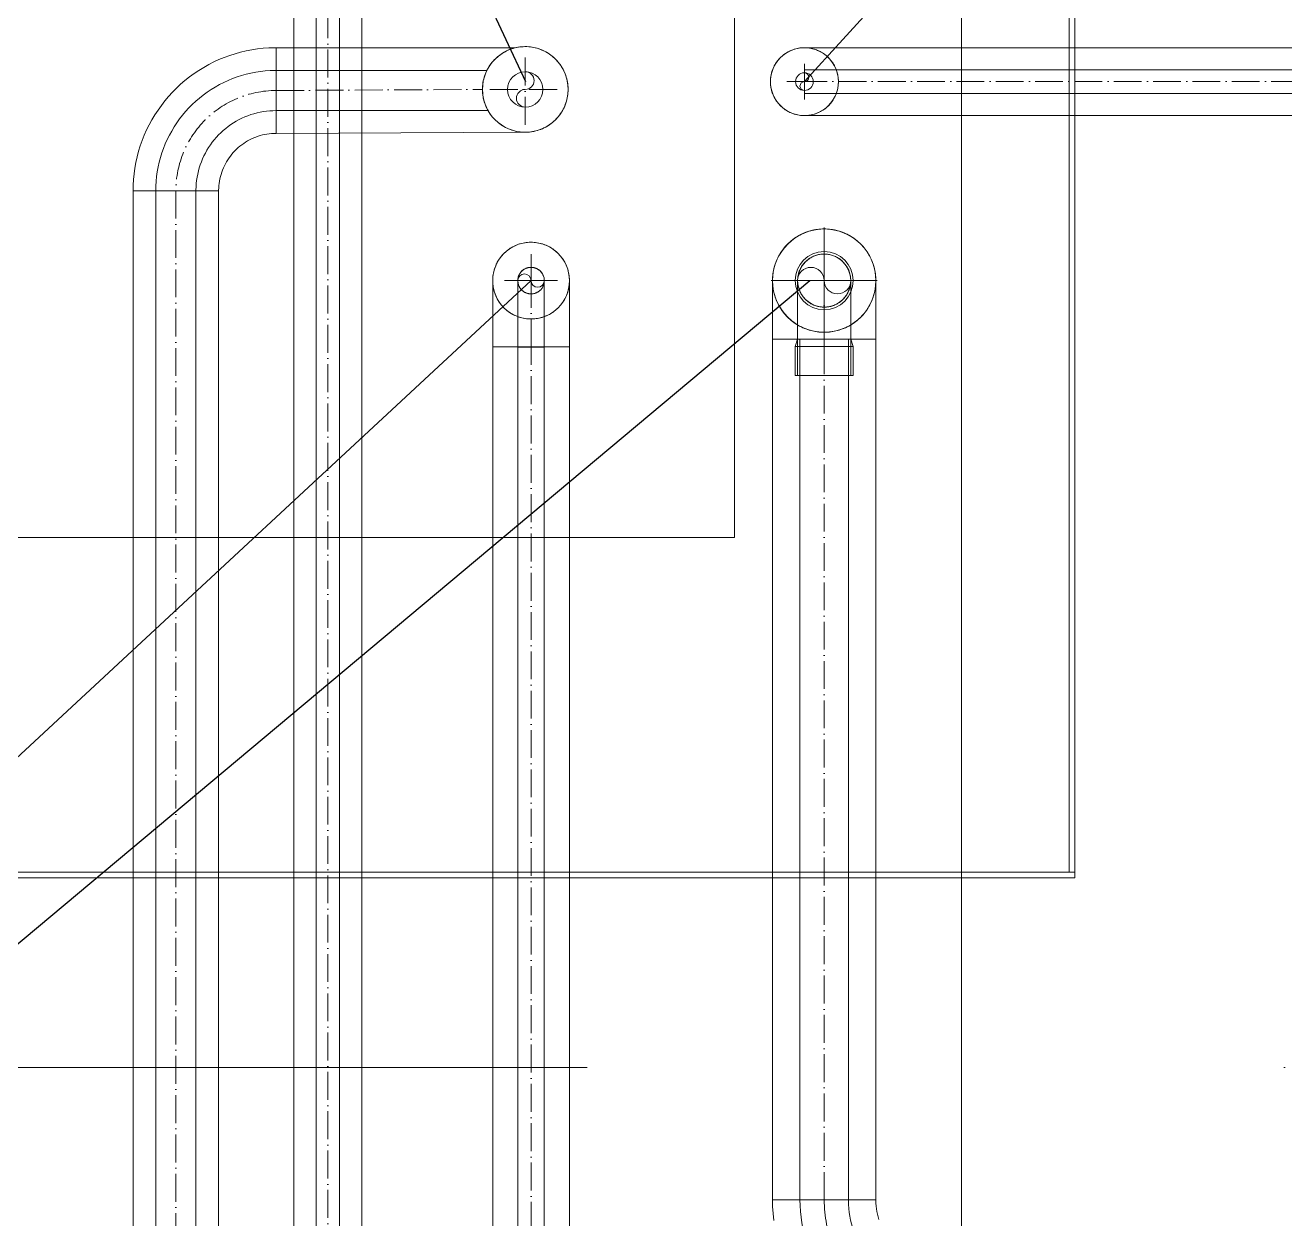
# Model space of a CAD drawing. Header units: millimetres. Extents: x -88595 to 880822, y -1054509 to -148035.
# Drawn here: x 535327.6 to 535779.2, y -274306.2 to -273878.2 of the extents above; entities that cross this region are included whole.
import ezdxf

# ---------------------------------------------------------------- set-up
doc = ezdxf.new("R2010")
doc.units = ezdxf.units.MM
for name, pattern in [('$0$ADSK_Осевая', [14, 10, -2, 0, -2]), ('$0$ADSK_Скрыто', [6, 3, -3]), ('$1$ADSK_Скрыто', [6, 3, -3]), ('$11$ADSK_Осевая', [14, 10, -2, 0, -2]), ('$7$ADSK_Осевая', [14, 10, -2, 0, -2]), ('ADSK_Линия сетки', [25, 20, -2.5, 0, -2.5])]:
    doc.linetypes.add(name, pattern=pattern)
for name, color, linetype, lineweight in [('Изоляция', 7, 'Continuous', 18), ('Линии', 7, 'Continuous', 9), ('Оборудование', 7, 'Continuous', 18), ('Оси', 7, 'Continuous', 9), ('Стены внутренние', 7, 'Continuous', 18), ('Стены наружные', 7, 'Continuous', 18), ('Трубопровод', 7, 'Continuous', 18), ('Трубопроводы', 7, 'Continuous', 18)]:
    doc.layers.add(name, color=color, linetype=linetype, lineweight=lineweight)
doc.layers.add('П4', color=1, linetype='Continuous')

# ---------------------------------------------------------------- blocks, each defined once
blk = doc.blocks.new('$0$ADSK_МедьПайка_Отвод-гнутая труба - Отвод _гнутая труба_-3197929-В_Координация_3 этаж ОВ3')
at = {"layer": 'Трубопроводы', "color": 190, "true_color": 0x8000ff}
for p, q in [((20290.22, 24339.32), (20290.22, 24334.56)), ((20290.22, 24334.56), (20290.22, 24329.8))]:
    blk.add_line(p, q, dxfattribs=at)
at = {"layer": 'Трубопроводы', "color": 190, "true_color": 0x8000ff, "flags": 128}
for points in [[(20290.22, 24339.32), (20291.18, 24339.32), (20292.13, 24339.32), (20293.07, 24339.32), (20294.02, 24339.32), (20294.95, 24339.32), (20295.88, 24339.32), (20296.8, 24339.32), (20297.71, 24339.32), (20298.61, 24339.32), (20299.49, 24339.32), (20300.36, 24339.32), (20301.22, 24339.32), (20302.05, 24339.32), (20302.87, 24339.32), (20303.66, 24339.32), (20304.44, 24339.32), (20305.19, 24339.32), (20305.92, 24339.32), (20306.62, 24339.32), (20307.3, 24339.32), (20307.95, 24339.32), (20308.57, 24339.32), (20309.16, 24339.32), (20309.72, 24339.32), (20310.25, 24339.32), (20310.75, 24339.32), (20311.22, 24339.32), (20311.65, 24339.32), (20312.04, 24339.32), (20312.41, 24339.32), (20312.73, 24339.32), (20313.03, 24339.32), (20313.28, 24339.32), (20313.5, 24339.32), (20313.68, 24339.32), (20313.82, 24339.32), (20313.93, 24339.32), (20313.99, 24339.32), (20314.02, 24339.32)], [(20309.26, 24334.56), (20309.27, 24334.75), (20309.28, 24334.94), (20309.3, 24335.13), (20309.33, 24335.32), (20309.36, 24335.51), (20309.4, 24335.69), (20309.45, 24335.88), (20309.51, 24336.06), (20309.57, 24336.24), (20309.64, 24336.42), (20309.72, 24336.59), (20309.8, 24336.76), (20309.89, 24336.93), (20309.99, 24337.09), (20310.1, 24337.25), (20310.21, 24337.4), (20310.32, 24337.55), (20310.45, 24337.7), (20310.57, 24337.84), (20310.71, 24337.98), (20310.85, 24338.11), (20310.99, 24338.23), (20311.14, 24338.35), (20311.29, 24338.46), (20311.45, 24338.57), (20311.62, 24338.67), (20311.78, 24338.76), (20311.95, 24338.85), (20312.12, 24338.93), (20312.3, 24339), (20312.48, 24339.06), (20312.66, 24339.12), (20312.84, 24339.17), (20313.03, 24339.22), (20313.22, 24339.25), (20313.4, 24339.28), (20313.59, 24339.3), (20313.78, 24339.32), (20313.97, 24339.32), (20314.02, 24339.32)], [(20314.02, 24339.32), (20314.22, 24339.32), (20314.41, 24339.31), (20314.59, 24339.29), (20314.78, 24339.26), (20314.97, 24339.23), (20315.16, 24339.19), (20315.34, 24339.14), (20315.52, 24339.08), (20315.7, 24339.02), (20315.88, 24338.95), (20316.05, 24338.87), (20316.22, 24338.78), (20316.39, 24338.69), (20316.55, 24338.59), (20316.71, 24338.49), (20316.87, 24338.38), (20317.02, 24338.26), (20317.16, 24338.14), (20317.3, 24338.01), (20317.44, 24337.88), (20317.57, 24337.74), (20317.69, 24337.59), (20317.81, 24337.45), (20317.92, 24337.29), (20318.03, 24337.13), (20318.13, 24336.97), (20318.22, 24336.81), (20318.31, 24336.64), (20318.39, 24336.46), (20318.46, 24336.29), (20318.53, 24336.11), (20318.59, 24335.93), (20318.64, 24335.74), (20318.68, 24335.56), (20318.72, 24335.37), (20318.74, 24335.18), (20318.77, 24334.99), (20318.78, 24334.8), (20318.78, 24334.61), (20318.78, 24334.56)], [(20314.02, 24329.8), (20313.83, 24329.81), (20313.64, 24329.82), (20313.46, 24329.84), (20313.27, 24329.86), (20313.08, 24329.9), (20312.89, 24329.94), (20312.71, 24329.99), (20312.53, 24330.04), (20312.35, 24330.11), (20312.17, 24330.18), (20312, 24330.25), (20311.83, 24330.34), (20311.66, 24330.43), (20311.5, 24330.53), (20311.34, 24330.63), (20311.18, 24330.74), (20311.03, 24330.86), (20310.89, 24330.98), (20310.75, 24331.11), (20310.61, 24331.25), (20310.48, 24331.38), (20310.36, 24331.53), (20310.24, 24331.68), (20310.13, 24331.83), (20310.02, 24331.99), (20309.92, 24332.15), (20309.83, 24332.32), (20309.74, 24332.49), (20309.66, 24332.66), (20309.59, 24332.84), (20309.52, 24333.02), (20309.46, 24333.2), (20309.41, 24333.38), (20309.37, 24333.57), (20309.33, 24333.75), (20309.31, 24333.94), (20309.28, 24334.13), (20309.27, 24334.32), (20309.27, 24334.51), (20309.26, 24334.56)], [(20318.78, 24334.56), (20318.78, 24334.37), (20318.77, 24334.18), (20318.75, 24333.99), (20318.72, 24333.8), (20318.69, 24333.62), (20318.65, 24333.43), (20318.6, 24333.25), (20318.54, 24333.06), (20318.48, 24332.88), (20318.41, 24332.71), (20318.33, 24332.53), (20318.25, 24332.36), (20318.16, 24332.2), (20318.06, 24332.03), (20317.95, 24331.87), (20317.84, 24331.72), (20317.73, 24331.57), (20317.6, 24331.42), (20317.48, 24331.28), (20317.34, 24331.15), (20317.2, 24331.02), (20317.06, 24330.89), (20316.91, 24330.77), (20316.75, 24330.66), (20316.6, 24330.56), (20316.43, 24330.46), (20316.27, 24330.36), (20316.1, 24330.28), (20315.93, 24330.2), (20315.75, 24330.13), (20315.57, 24330.06), (20315.39, 24330), (20315.21, 24329.95), (20315.02, 24329.91), (20314.83, 24329.87), (20314.65, 24329.84), (20314.46, 24329.82), (20314.27, 24329.81), (20314.08, 24329.8), (20314.02, 24329.8)], [(20314.02, 24329.8), (20314.01, 24329.8), (20313.95, 24329.8), (20313.85, 24329.8), (20313.72, 24329.8), (20313.55, 24329.8), (20313.34, 24329.8), (20313.1, 24329.8), (20312.82, 24329.8), (20312.5, 24329.8), (20312.15, 24329.8), (20311.76, 24329.8), (20311.34, 24329.8), (20310.88, 24329.8), (20310.39, 24329.8), (20309.87, 24329.8), (20309.31, 24329.8), (20308.73, 24329.8), (20308.12, 24329.8), (20307.48, 24329.8), (20306.81, 24329.8), (20306.11, 24329.8), (20305.39, 24329.8), (20304.64, 24329.8), (20303.87, 24329.8), (20303.08, 24329.8), (20302.27, 24329.8), (20301.44, 24329.8), (20300.59, 24329.8), (20299.73, 24329.8), (20298.85, 24329.8), (20297.96, 24329.8), (20297.05, 24329.8), (20296.13, 24329.8), (20295.2, 24329.8), (20294.27, 24329.8), (20293.33, 24329.8), (20292.38, 24329.8), (20291.43, 24329.8), (20290.48, 24329.8), (20290.22, 24329.8)]]:
    blk.add_lwpolyline(points, dxfattribs=at)
at = {"layer": 'Трубопроводы', "color": 190, "true_color": 0x8000ff}
for start, end in [(0, 180), (180, 0)]:
    blk.add_arc((20314.02, 24334.56), 4.76, start, end, dxfattribs=at)
blk = doc.blocks.new('$0$ADSK_МедьПайка_Отвод - Отвод медный под пайку двухраструбный-V54-В_Координация_3 этаж ОВ3')
at = {"layer": 'Трубопроводы', "color": 134, "true_color": 0x00a6a6}
for p, q in [((-880.5, -10801.63), (-883.1, -10802.52)), ((-870.1, -10801.63), (-880.5, -10801.63)), ((-880.5, -10801.63), (-880.5, -10812.05)), ((-870.1, -10812.05), (-870.1, -10801.63)), ((-880.5, -10802.52), (-883.1, -10802.52)), ((-883.1, -10812.05), (-883.1, -10802.52)), ((-883.1, -10812.05), (-883.1, -10802.52)), ((-870.1, -10802.52), (-880.5, -10802.52)), ((-870.1, -10802.52), (-870.1, -10812.05)), ((-883.1, -10821.57), (-883.1, -10812.05)), ((-883.1, -10821.57), (-883.1, -10812.05)), ((-880.5, -10812.05), (-880.5, -10822.46)), ((-870.1, -10822.46), (-870.1, -10812.05)), ((-870.1, -10812.05), (-870.1, -10821.57)), ((-883.1, -10821.57), (-880.5, -10822.46)), ((-883.1, -10821.57), (-880.5, -10821.57)), ((-880.5, -10821.57), (-870.1, -10821.57)), ((-880.5, -10822.46), (-870.1, -10822.46))]:
    blk.add_line(p, q, dxfattribs=at)
at = {"layer": 'Трубопроводы', "color": 134, "true_color": 0x00a6a6, "flags": 128}
for points in [[(-913.62, -10812.05), (-913.62, -10811.67), (-913.59, -10811.29), (-913.55, -10810.91), (-913.5, -10810.53), (-913.43, -10810.16), (-913.35, -10809.78), (-913.25, -10809.42), (-913.14, -10809.05), (-913.01, -10808.69), (-912.87, -10808.34), (-912.72, -10807.99), (-912.55, -10807.65), (-912.36, -10807.31), (-912.17, -10806.99), (-911.96, -10806.67), (-911.74, -10806.36), (-911.5, -10806.06), (-911.26, -10805.77), (-911, -10805.49), (-910.73, -10805.21), (-910.46, -10804.95), (-910.17, -10804.71), (-909.87, -10804.47), (-909.56, -10804.24), (-909.24, -10804.03), (-908.92, -10803.83), (-908.59, -10803.65), (-908.25, -10803.47), (-907.9, -10803.32), (-907.55, -10803.17), (-907.19, -10803.04), (-906.83, -10802.92), (-906.46, -10802.82), (-906.09, -10802.73), (-905.72, -10802.66), (-905.34, -10802.6), (-904.96, -10802.56), (-904.58, -10802.53), (-904.2, -10802.52), (-904.1, -10802.52)], [(-904.1, -10802.52), (-903.72, -10802.53), (-903.34, -10802.55), (-902.96, -10802.59), (-902.58, -10802.64), (-902.21, -10802.71), (-901.83, -10802.8), (-901.47, -10802.89), (-901.1, -10803.01), (-900.74, -10803.13), (-900.39, -10803.27), (-900.04, -10803.43), (-899.7, -10803.6), (-899.37, -10803.78), (-899.04, -10803.98), (-898.72, -10804.19), (-898.41, -10804.41), (-898.11, -10804.64), (-897.82, -10804.89), (-897.54, -10805.14), (-897.27, -10805.41), (-897.01, -10805.69), (-896.76, -10805.98), (-896.52, -10806.28), (-896.3, -10806.58), (-896.08, -10806.9), (-895.88, -10807.23), (-895.7, -10807.56), (-895.52, -10807.9), (-895.37, -10808.24), (-895.22, -10808.6), (-895.09, -10808.95), (-894.97, -10809.32), (-894.87, -10809.68), (-894.78, -10810.05), (-894.71, -10810.43), (-894.65, -10810.81), (-894.61, -10811.18), (-894.59, -10811.56), (-894.57, -10811.94), (-894.57, -10812.05)], [(-904.1, -10802.52), (-904.08, -10802.52), (-904.03, -10802.52), (-903.95, -10802.52), (-903.83, -10802.52), (-903.68, -10802.52), (-903.5, -10802.52), (-903.28, -10802.52), (-903.03, -10802.52), (-902.75, -10802.52), (-902.44, -10802.52), (-902.1, -10802.52), (-901.73, -10802.52), (-901.32, -10802.52), (-900.89, -10802.52), (-900.43, -10802.52), (-899.94, -10802.52), (-899.43, -10802.52), (-898.89, -10802.52), (-898.32, -10802.52), (-897.73, -10802.52), (-897.11, -10802.52), (-896.48, -10802.52), (-895.82, -10802.52), (-895.14, -10802.52), (-894.44, -10802.52), (-893.73, -10802.52), (-893, -10802.52), (-892.25, -10802.52), (-891.48, -10802.52), (-890.71, -10802.52), (-889.92, -10802.52), (-889.12, -10802.52), (-888.31, -10802.52), (-887.49, -10802.52), (-886.67, -10802.52), (-885.84, -10802.52), (-885, -10802.52), (-884.16, -10802.52), (-883.32, -10802.52), (-883.1, -10802.52)], [(-904.1, -10821.57), (-904.48, -10821.56), (-904.86, -10821.54), (-905.24, -10821.5), (-905.62, -10821.45), (-905.99, -10821.38), (-906.36, -10821.3), (-906.73, -10821.2), (-907.09, -10821.09), (-907.45, -10820.96), (-907.81, -10820.82), (-908.16, -10820.67), (-908.5, -10820.5), (-908.83, -10820.31), (-909.16, -10820.12), (-909.48, -10819.91), (-909.79, -10819.69), (-910.09, -10819.45), (-910.38, -10819.21), (-910.66, -10818.95), (-910.93, -10818.68), (-911.19, -10818.41), (-911.44, -10818.12), (-911.68, -10817.82), (-911.9, -10817.51), (-912.11, -10817.19), (-912.31, -10816.87), (-912.5, -10816.54), (-912.67, -10816.2), (-912.83, -10815.85), (-912.98, -10815.5), (-913.11, -10815.14), (-913.22, -10814.78), (-913.33, -10814.41), (-913.41, -10814.04), (-913.48, -10813.67), (-913.54, -10813.29), (-913.58, -10812.91), (-913.61, -10812.53), (-913.62, -10812.15), (-913.62, -10812.05)], [(-894.57, -10812.05), (-894.58, -10812.43), (-894.6, -10812.81), (-894.64, -10813.19), (-894.69, -10813.57), (-894.76, -10813.94), (-894.85, -10814.31), (-894.94, -10814.68), (-895.06, -10815.04), (-895.18, -10815.4), (-895.33, -10815.76), (-895.48, -10816.1), (-895.65, -10816.45), (-895.83, -10816.78), (-896.03, -10817.11), (-896.24, -10817.43), (-896.46, -10817.74), (-896.69, -10818.04), (-896.94, -10818.33), (-897.19, -10818.61), (-897.46, -10818.88), (-897.74, -10819.14), (-898.03, -10819.39), (-898.33, -10819.63), (-898.64, -10819.85), (-898.95, -10820.06), (-899.28, -10820.26), (-899.61, -10820.45), (-899.95, -10820.62), (-900.29, -10820.78), (-900.65, -10820.93), (-901, -10821.06), (-901.37, -10821.17), (-901.73, -10821.27), (-902.11, -10821.36), (-902.48, -10821.43), (-902.86, -10821.49), (-903.23, -10821.53), (-903.61, -10821.56), (-904, -10821.57), (-904.1, -10821.57)], [(-883.1, -10821.57), (-883.94, -10821.57), (-884.78, -10821.57), (-885.61, -10821.57), (-886.44, -10821.57), (-887.27, -10821.57), (-888.09, -10821.57), (-888.9, -10821.57), (-889.7, -10821.57), (-890.5, -10821.57), (-891.28, -10821.57), (-892.04, -10821.57), (-892.8, -10821.57), (-893.53, -10821.57), (-894.25, -10821.57), (-894.96, -10821.57), (-895.64, -10821.57), (-896.3, -10821.57), (-896.95, -10821.57), (-897.57, -10821.57), (-898.16, -10821.57), (-898.74, -10821.57), (-899.28, -10821.57), (-899.81, -10821.57), (-900.3, -10821.57), (-900.77, -10821.57), (-901.21, -10821.57), (-901.62, -10821.57), (-902, -10821.57), (-902.35, -10821.57), (-902.67, -10821.57), (-902.96, -10821.57), (-903.22, -10821.57), (-903.44, -10821.57), (-903.63, -10821.57), (-903.79, -10821.57), (-903.92, -10821.57), (-904.01, -10821.57), (-904.07, -10821.57), (-904.1, -10821.57)]]:
    blk.add_lwpolyline(points, dxfattribs=at)
at = {"layer": 'Трубопроводы', "color": 134, "true_color": 0x00a6a6}
for radius, start, end in [(10.41, 0, 180), (10.41, 0, 180), (9.52, 0, 180), (9.52, 0, 180), (9.52, 360, 180), (10.41, 180, 0), (10.41, 180, 0), (9.52, 180, 0), (9.52, 180, 0), (9.53, 180, 0)]:
    blk.add_arc((-904.1, -10812.05), radius, start, end, dxfattribs=at)
blk = doc.blocks.new('$0$ADSK_МедьПайка_Отвод-гнутая труба - Отвод _гнутая труба_-V30-В_Координация_кровля ОВ3')
at = {"layer": 'Линии', "color": 134, "linetype": '$0$ADSK_Скрыто', "true_color": 0x00a6a6}
for p, q in [((-7.45, 39.7), (-7.94, 39.7)), ((-7.45, 39.7), (-7.94, 39.7)), ((-3.82, 39.7), (-4.37, 39.7)), ((-3.82, 39.7), (-4.37, 39.7)), ((4.37, 39.7), (3.83, 39.7)), ((4.37, 39.7), (3.83, 39.7)), ((7.94, 39.7), (7.46, 39.7)), ((7.94, 39.7), (7.46, 39.7))]:
    blk.add_line(p, q, dxfattribs=at)
at = {"layer": 'Трубопроводы', "color": 134, "true_color": 0x00a6a6, "flags": 128}
for points in [[(-39.7, -7.94), (-37.79, -7.9), (-35.89, -7.79), (-34, -7.6), (-32.11, -7.33), (-30.24, -6.99), (-28.38, -6.57), (-26.53, -6.08), (-24.71, -5.52), (-22.92, -4.89), (-21.15, -4.18), (-19.41, -3.4), (-17.7, -2.56), (-16.03, -1.64), (-14.39, -0.66), (-12.8, 0.38), (-11.25, 1.49), (-9.74, 2.66), (-8.29, 3.88), (-6.88, 5.17), (-5.53, 6.51), (-4.23, 7.9), (-2.98, 9.35), (-1.8, 10.84), (-0.67, 12.38), (0.39, 13.96), (1.38, 15.58), (2.32, 17.25), (3.18, 18.94), (3.98, 20.68), (4.7, 22.44), (5.36, 24.23), (5.94, 26.04), (6.45, 27.88), (6.89, 29.73), (7.25, 31.6), (7.53, 33.49), (7.74, 35.38), (7.88, 37.28), (7.94, 39.19), (7.94, 39.7)], [(-7.94, 39.7), (-7.97, 38.43), (-8.04, 37.16), (-8.17, 35.9), (-8.35, 34.64), (-8.57, 33.39), (-8.85, 32.15), (-9.18, 30.92), (-9.55, 29.71), (-9.98, 28.51), (-10.45, 27.33), (-10.97, 26.17), (-11.53, 25.03), (-12.14, 23.92), (-12.79, 22.83), (-13.49, 21.77), (-14.23, 20.73), (-15, 19.73), (-15.82, 18.76), (-16.68, 17.82), (-17.57, 16.92), (-18.5, 16.05), (-19.46, 15.22), (-20.46, 14.43), (-21.49, 13.68), (-22.54, 12.97), (-23.62, 12.31), (-24.73, 11.69), (-25.86, 11.11), (-27.02, 10.58), (-28.19, 10.1), (-29.38, 9.66), (-30.59, 9.27), (-31.82, 8.93), (-33.05, 8.64), (-34.3, 8.4), (-35.56, 8.21), (-36.82, 8.07), (-38.09, 7.98), (-39.36, 7.94), (-39.7, 7.94)]]:
    blk.add_lwpolyline(points, dxfattribs=at)
blk = doc.blocks.new('Кровля')
at = {"layer": 'Оси', "linetype": 'ADSK_Линия сетки', "ltscale": 100}
for p, q in [((547930.5, 695936.1), (547930.5, 629959.32)), ((585297.8, 652185.46), (508358.22, 652185.46))]:
    blk.add_line(p, q, dxfattribs=at)
at = {"layer": 'Стены внутренние'}
for p, q in [((547971.12, 653197.46), (547971.12, 652253.46)), ((546729.12, 652255.46), (547971.12, 652255.46)), ((547971.12, 652253.46), (546727.12, 652253.46))]:
    blk.add_line(p, q, dxfattribs=at)
at = {"layer": 'Стены наружные'}
for p, q in [((547969.12, 653195.46), (547969.12, 652255.46)), ((547849.12, 652375.46), (547849.12, 653075.46)), ((546849.12, 652375.46), (547849.12, 652375.46))]:
    blk.add_line(p, q, dxfattribs=at)

msp = doc.modelspace()

# ---------------------------------------------------------------- linework, layer by layer
at = {"layer": 'Изоляция', "color": 190, "true_color": 0x8000ff}
for p, q in [((535423.91, -274418.64), (535423.91, -273819.5)), ((535431.87, -274418.64), (535431.87, -273819.5)), ((535440.29, -274418.64), (535440.29, -273819.5)), ((535448.26, -274418.64), (535448.26, -273819.5)), ((536531.58, -273886.27), (535606.91, -273886.27)), ((536531.85, -273894.23), (535607.19, -273894.23)), ((536531.58, -273902.63), (535606.91, -273902.63)), ((536531.58, -273910.62), (535606.91, -273910.62)), ((535522.73, -273993.58), (535495.21, -273993.58)), ((535495.21, -274352.44), (535495.21, -273993.58)), ((535504.21, -274352.44), (535504.21, -273993.58)), ((535513.73, -274352.44), (535513.73, -273993.58)), ((535522.73, -274352.44), (535522.73, -273993.58))]:
    msp.add_line(p, q, dxfattribs=at)
at = {"layer": 'Изоляция', "color": 134, "true_color": 0x00a6a6}
for p, q in [((535417.59, -273886.79), (535417.59, -273886.27)), ((535417.59, -273886.27), (535503.09, -273886.36)), ((535417.59, -273889.51), (535417.59, -273888.32)), ((535417.59, -273889.62), (535417.59, -273890.7)), ((535417.59, -273892.05), (535417.59, -273893.9)), ((535417.59, -273894.41), (535493.15, -273894.42)), ((535417.59, -273894.96), (535417.59, -273897.63)), ((535417.59, -273898.2), (535417.59, -273905.03)), ((535417.59, -273905.61), (535417.59, -273908.28)), ((535417.59, -273908.82), (535493.51, -273908.73)), ((535417.59, -273909.34), (535417.59, -273911.19)), ((535417.59, -273916.97), (535506.98, -273916.58)), ((535366.27, -273937.59), (535396.97, -273937.59)), ((535366.27, -274441.06), (535366.27, -273937.59)), ((535374.42, -274441.06), (535374.42, -273937.59)), ((535388.81, -274441.06), (535388.81, -273937.59)), ((535396.97, -274441.06), (535396.97, -273937.59)), ((535595.54, -274299.48), (535595.54, -273969.78)), ((535632.59, -274299.48), (535632.59, -273969.78)), ((535632.59, -273990.78), (535595.54, -273990.78)), ((535605.38, -274299.48), (535605.38, -273990.78)), ((535622.75, -274299.48), (535622.75, -273990.78)), ((535595.54, -274299.34), (535632.59, -274299.34))]:
    msp.add_line(p, q, dxfattribs=at)
at = {"layer": 'Изоляция', "color": 134, "true_color": 0x00a6a6, "flags": 128}
for points in [[(535366.27, -273937.59), (535366.31, -273935.54), (535366.43, -273933.49), (535366.63, -273931.45), (535366.92, -273929.41), (535367.29, -273927.39), (535367.74, -273925.39), (535368.26, -273923.41), (535368.87, -273921.45), (535369.56, -273919.51), (535370.32, -273917.6), (535371.15, -273915.73), (535372.07, -273913.89), (535373.05, -273912.09), (535374.1, -273910.33), (535375.23, -273908.61), (535376.42, -273906.94), (535377.68, -273905.32), (535379, -273903.75), (535380.39, -273902.23), (535381.83, -273900.77), (535383.33, -273899.37), (535384.89, -273898.03), (535386.5, -273896.76), (535388.15, -273895.55), (535389.86, -273894.4), (535391.61, -273893.33), (535393.4, -273892.33), (535395.23, -273891.39), (535397.09, -273890.54), (535398.99, -273889.75), (535400.92, -273889.05), (535402.87, -273888.42), (535404.85, -273887.87), (535406.85, -273887.4), (535408.87, -273887.01), (535410.9, -273886.71), (535412.94, -273886.48), (535414.98, -273886.33), (535417.04, -273886.27), (535417.59, -273886.27)], [(535491.55, -273901.23), (535491.56, -273900.62), (535491.6, -273900.01), (535491.66, -273899.39), (535491.74, -273898.79), (535491.85, -273898.18), (535491.99, -273897.58), (535492.15, -273896.99), (535492.33, -273896.4), (535492.53, -273895.82), (535492.76, -273895.25), (535493.01, -273894.69), (535493.28, -273894.14), (535493.58, -273893.61), (535493.89, -273893.08), (535494.23, -273892.56), (535494.59, -273892.07), (535494.96, -273891.58), (535495.36, -273891.11), (535495.77, -273890.66), (535496.2, -273890.22), (535496.65, -273889.8), (535497.12, -273889.4), (535497.6, -273889.02), (535498.09, -273888.66), (535498.6, -273888.32), (535499.13, -273887.99), (535499.66, -273887.69), (535500.21, -273887.42), (535500.77, -273887.16), (535501.34, -273886.93), (535501.91, -273886.71), (535502.5, -273886.53), (535503.09, -273886.36), (535503.69, -273886.22), (535504.29, -273886.11), (535504.9, -273886.01), (535505.51, -273885.95), (535506.12, -273885.9), (535506.73, -273885.88), (535506.9, -273885.88)], [(535506.9, -273885.88), (535507.51, -273885.89), (535508.12, -273885.93), (535508.73, -273885.99), (535509.34, -273886.08), (535509.95, -273886.19), (535510.55, -273886.32), (535511.14, -273886.48), (535511.73, -273886.66), (535512.3, -273886.87), (535512.87, -273887.09), (535513.44, -273887.34), (535513.99, -273887.62), (535514.52, -273887.91), (535515.05, -273888.23), (535515.56, -273888.56), (535516.06, -273888.92), (535516.55, -273889.3), (535517.02, -273889.69), (535517.47, -273890.11), (535517.91, -273890.54), (535518.33, -273890.99), (535518.73, -273891.45), (535519.11, -273891.93), (535519.47, -273892.43), (535519.81, -273892.94), (535520.14, -273893.46), (535520.44, -273894), (535520.71, -273894.54), (535520.97, -273895.1), (535521.2, -273895.67), (535521.42, -273896.25), (535521.6, -273896.83), (535521.77, -273897.42), (535521.91, -273898.02), (535522.02, -273898.62), (535522.12, -273899.23), (535522.18, -273899.84), (535522.23, -273900.45), (535522.25, -273901.07), (535522.25, -273901.23)], [(535506.9, -273916.58), (535506.28, -273916.57), (535505.67, -273916.53), (535505.06, -273916.47), (535504.45, -273916.39), (535503.85, -273916.28), (535503.25, -273916.14), (535502.66, -273915.98), (535502.07, -273915.8), (535501.49, -273915.6), (535500.92, -273915.37), (535500.36, -273915.12), (535499.81, -273914.85), (535499.27, -273914.55), (535498.74, -273914.24), (535498.23, -273913.9), (535497.73, -273913.54), (535497.25, -273913.17), (535496.78, -273912.77), (535496.32, -273912.36), (535495.89, -273911.93), (535495.47, -273911.48), (535495.07, -273911.01), (535494.68, -273910.53), (535494.32, -273910.04), (535493.98, -273909.53), (535493.66, -273909), (535493.36, -273908.47), (535493.08, -273907.92), (535492.82, -273907.36), (535492.59, -273906.79), (535492.38, -273906.22), (535492.19, -273905.63), (535492.03, -273905.04), (535491.89, -273904.44), (535491.77, -273903.84), (535491.68, -273903.23), (535491.61, -273902.62), (535491.57, -273902.01), (535491.55, -273901.4), (535491.55, -273901.23)], [(535522.25, -273901.23), (535522.24, -273901.85), (535522.2, -273902.46), (535522.14, -273903.07), (535522.05, -273903.68), (535521.94, -273904.28), (535521.81, -273904.88), (535521.65, -273905.47), (535521.47, -273906.06), (535521.26, -273906.64), (535521.04, -273907.21), (535520.79, -273907.77), (535520.51, -273908.32), (535520.22, -273908.86), (535519.9, -273909.39), (535519.57, -273909.9), (535519.21, -273910.4), (535518.83, -273910.88), (535518.44, -273911.35), (535518.02, -273911.81), (535517.59, -273912.24), (535517.14, -273912.66), (535516.68, -273913.06), (535516.2, -273913.44), (535515.7, -273913.81), (535515.19, -273914.15), (535514.67, -273914.47), (535514.13, -273914.77), (535513.59, -273915.05), (535513.03, -273915.31), (535512.46, -273915.54), (535511.88, -273915.75), (535511.3, -273915.94), (535510.71, -273916.1), (535510.11, -273916.24), (535509.51, -273916.36), (535508.9, -273916.45), (535508.29, -273916.52), (535507.68, -273916.56), (535507.06, -273916.58), (535506.9, -273916.58)], [(535417.59, -273916.97), (535416.76, -273916.98), (535415.94, -273917.03), (535415.12, -273917.11), (535414.3, -273917.23), (535413.49, -273917.38), (535412.69, -273917.56), (535411.89, -273917.77), (535411.1, -273918.01), (535410.32, -273918.29), (535409.56, -273918.59), (535408.8, -273918.93), (535408.07, -273919.3), (535407.34, -273919.69), (535406.63, -273920.12), (535405.94, -273920.57), (535405.27, -273921.05), (535404.62, -273921.55), (535403.99, -273922.09), (535403.38, -273922.64), (535402.79, -273923.22), (535402.23, -273923.82), (535401.69, -273924.45), (535401.18, -273925.1), (535400.69, -273925.76), (535400.23, -273926.45), (535399.8, -273927.15), (535399.4, -273927.87), (535399.03, -273928.6), (535398.68, -273929.35), (535398.37, -273930.12), (535398.08, -273930.89), (535397.83, -273931.68), (535397.61, -273932.47), (535397.42, -273933.28), (535397.27, -273934.09), (535397.14, -273934.9), (535397.05, -273935.72), (535396.99, -273936.54), (535396.97, -273937.37), (535396.97, -273937.59)], [(535595.54, -274299.34), (535595.59, -274301.82), (535595.74, -274304.29), (535595.99, -274306.76)], [(535633.64, -274306.48), (535633.37, -274305.52), (535633.14, -274304.55), (535632.95, -274303.57), (535632.8, -274302.59), (535632.69, -274301.6), (535632.62, -274300.61), (535632.59, -274299.61), (535632.59, -274299.34)]]:
    msp.add_lwpolyline(points, dxfattribs=at)
at = {"layer": 'Изоляция', "color": 190, "true_color": 0x8000ff, "flags": 128}
for points in [[(535594.81, -273898.44), (535594.81, -273897.95), (535594.84, -273897.47), (535594.89, -273896.98), (535594.96, -273896.5), (535595.05, -273896.02), (535595.15, -273895.55), (535595.28, -273895.08), (535595.42, -273894.61), (535595.59, -273894.15), (535595.77, -273893.7), (535595.96, -273893.26), (535596.18, -273892.82), (535596.41, -273892.39), (535596.66, -273891.97), (535596.93, -273891.57), (535597.21, -273891.17), (535597.51, -273890.79), (535597.83, -273890.41), (535598.16, -273890.05), (535598.5, -273889.71), (535598.85, -273889.38), (535599.22, -273889.06), (535599.6, -273888.76), (535600, -273888.47), (535600.4, -273888.2), (535600.82, -273887.94), (535601.24, -273887.7), (535601.68, -273887.48), (535602.12, -273887.28), (535602.57, -273887.09), (535603.03, -273886.93), (535603.49, -273886.78), (535603.96, -273886.65), (535604.43, -273886.54), (535604.91, -273886.44), (535605.39, -273886.37), (535605.88, -273886.32), (535606.36, -273886.28), (535606.85, -273886.27), (535606.98, -273886.27)], [(535606.98, -273886.27), (535607.47, -273886.28), (535607.95, -273886.31), (535608.44, -273886.35), (535608.92, -273886.42), (535609.4, -273886.51), (535609.87, -273886.62), (535610.34, -273886.74), (535610.81, -273886.88), (535611.27, -273887.05), (535611.72, -273887.23), (535612.17, -273887.43), (535612.6, -273887.64), (535613.03, -273887.88), (535613.45, -273888.13), (535613.85, -273888.39), (535614.25, -273888.68), (535614.64, -273888.97), (535615.01, -273889.29), (535615.37, -273889.62), (535615.71, -273889.96), (535616.05, -273890.32), (535616.36, -273890.68), (535616.67, -273891.07), (535616.95, -273891.46), (535617.23, -273891.86), (535617.48, -273892.28), (535617.72, -273892.7), (535617.94, -273893.14), (535618.14, -273893.58), (535618.33, -273894.03), (535618.5, -273894.49), (535618.64, -273894.95), (535618.77, -273895.42), (535618.89, -273895.89), (535618.98, -273896.37), (535619.05, -273896.85), (535619.11, -273897.34), (535619.14, -273897.82), (535619.15, -273898.31), (535619.16, -273898.44)], [(535606.98, -273910.62), (535606.49, -273910.61), (535606.01, -273910.58), (535605.52, -273910.53), (535605.04, -273910.46), (535604.56, -273910.37), (535604.09, -273910.27), (535603.62, -273910.14), (535603.15, -273910), (535602.69, -273909.84), (535602.24, -273909.66), (535601.79, -273909.46), (535601.36, -273909.24), (535600.93, -273909.01), (535600.51, -273908.76), (535600.11, -273908.49), (535599.71, -273908.21), (535599.32, -273907.91), (535598.95, -273907.59), (535598.59, -273907.27), (535598.25, -273906.92), (535597.91, -273906.57), (535597.6, -273906.2), (535597.29, -273905.82), (535597.01, -273905.42), (535596.74, -273905.02), (535596.48, -273904.6), (535596.24, -273904.18), (535596.02, -273903.75), (535595.82, -273903.3), (535595.63, -273902.85), (535595.47, -273902.4), (535595.32, -273901.93), (535595.19, -273901.46), (535595.07, -273900.99), (535594.98, -273900.51), (535594.91, -273900.03), (535594.86, -273899.55), (535594.82, -273899.06), (535594.81, -273898.57), (535594.81, -273898.44)], [(535619.16, -273898.44), (535619.15, -273898.93), (535619.12, -273899.41), (535619.07, -273899.9), (535619, -273900.38), (535618.91, -273900.86), (535618.81, -273901.34), (535618.68, -273901.81), (535618.54, -273902.27), (535618.37, -273902.73), (535618.19, -273903.18), (535618, -273903.63), (535617.78, -273904.06), (535617.55, -273904.49), (535617.3, -273904.91), (535617.03, -273905.32), (535616.75, -273905.71), (535616.45, -273906.1), (535616.13, -273906.47), (535615.81, -273906.83), (535615.46, -273907.18), (535615.11, -273907.51), (535614.74, -273907.83), (535614.36, -273908.13), (535613.96, -273908.42), (535613.56, -273908.69), (535613.14, -273908.94), (535612.72, -273909.18), (535612.28, -273909.4), (535611.84, -273909.6), (535611.39, -273909.79), (535610.93, -273909.96), (535610.47, -273910.11), (535610, -273910.24), (535609.53, -273910.35), (535609.05, -273910.44), (535608.57, -273910.51), (535608.08, -273910.57), (535607.6, -273910.6), (535607.11, -273910.62), (535606.98, -273910.62)], [(535495.21, -273969.78), (535495.22, -273969.23), (535495.25, -273968.68), (535495.31, -273968.13), (535495.39, -273967.59), (535495.48, -273967.05), (535495.6, -273966.51), (535495.75, -273965.98), (535495.91, -273965.45), (535496.09, -273964.93), (535496.3, -273964.42), (535496.52, -273963.92), (535496.77, -273963.43), (535497.03, -273962.94), (535497.31, -273962.47), (535497.61, -273962.01), (535497.93, -273961.56), (535498.27, -273961.13), (535498.63, -273960.71), (535499, -273960.3), (535499.38, -273959.91), (535499.79, -273959.54), (535500.2, -273959.18), (535500.63, -273958.83), (535501.08, -273958.51), (535501.54, -273958.2), (535502, -273957.91), (535502.48, -273957.65), (535502.98, -273957.4), (535503.48, -273957.17), (535503.98, -273956.96), (535504.5, -273956.77), (535505.02, -273956.6), (535505.56, -273956.45), (535506.09, -273956.33), (535506.63, -273956.22), (535507.18, -273956.14), (535507.72, -273956.08), (535508.27, -273956.04), (535508.82, -273956.02), (535508.97, -273956.02)], [(535508.97, -273956.02), (535509.52, -273956.03), (535510.07, -273956.07), (535510.62, -273956.12), (535511.16, -273956.2), (535511.7, -273956.3), (535512.24, -273956.42), (535512.77, -273956.56), (535513.3, -273956.72), (535513.82, -273956.9), (535514.33, -273957.11), (535514.83, -273957.33), (535515.32, -273957.58), (535515.81, -273957.84), (535516.28, -273958.12), (535516.74, -273958.42), (535517.19, -273958.74), (535517.62, -273959.08), (535518.04, -273959.44), (535518.45, -273959.81), (535518.84, -273960.19), (535519.22, -273960.6), (535519.58, -273961.01), (535519.92, -273961.45), (535520.24, -273961.89), (535520.55, -273962.35), (535520.84, -273962.82), (535521.11, -273963.3), (535521.36, -273963.79), (535521.59, -273964.29), (535521.79, -273964.8), (535521.98, -273965.31), (535522.15, -273965.84), (535522.3, -273966.37), (535522.43, -273966.9), (535522.53, -273967.44), (535522.61, -273967.99), (535522.67, -273968.53), (535522.71, -273969.08), (535522.73, -273969.63), (535522.73, -273969.78)], [(535508.97, -273983.54), (535508.42, -273983.53), (535507.87, -273983.5), (535507.32, -273983.44), (535506.78, -273983.37), (535506.24, -273983.27), (535505.7, -273983.15), (535505.17, -273983.01), (535504.64, -273982.84), (535504.12, -273982.66), (535503.61, -273982.46), (535503.11, -273982.23), (535502.62, -273981.99), (535502.13, -273981.72), (535501.66, -273981.44), (535501.2, -273981.14), (535500.75, -273980.82), (535500.32, -273980.48), (535499.9, -273980.13), (535499.49, -273979.76), (535499.1, -273979.37), (535498.72, -273978.97), (535498.36, -273978.55), (535498.02, -273978.12), (535497.7, -273977.67), (535497.39, -273977.22), (535497.1, -273976.75), (535496.83, -273976.27), (535496.58, -273975.78), (535496.35, -273975.28), (535496.15, -273974.77), (535495.96, -273974.25), (535495.79, -273973.73), (535495.64, -273973.2), (535495.51, -273972.66), (535495.41, -273972.12), (535495.33, -273971.58), (535495.27, -273971.03), (535495.23, -273970.48), (535495.21, -273969.93), (535495.21, -273969.78)], [(535495.21, -273993.58), (535495.21, -273992.63), (535495.21, -273991.68), (535495.21, -273990.73), (535495.21, -273989.79), (535495.21, -273988.85), (535495.21, -273987.92), (535495.21, -273987), (535495.21, -273986.09), (535495.21, -273985.2), (535495.21, -273984.31), (535495.21, -273983.44), (535495.21, -273982.59), (535495.21, -273981.76), (535495.21, -273980.94), (535495.21, -273980.14), (535495.21, -273979.37), (535495.21, -273978.62), (535495.21, -273977.89), (535495.21, -273977.19), (535495.21, -273976.51), (535495.21, -273975.86), (535495.21, -273975.24), (535495.21, -273974.65), (535495.21, -273974.08), (535495.21, -273973.55), (535495.21, -273973.06), (535495.21, -273972.59), (535495.21, -273972.16), (535495.21, -273971.76), (535495.21, -273971.4), (535495.21, -273971.07), (535495.21, -273970.78), (535495.21, -273970.53), (535495.21, -273970.31), (535495.21, -273970.13), (535495.21, -273969.98), (535495.21, -273969.88), (535495.21, -273969.81), (535495.21, -273969.78)], [(535522.73, -273969.78), (535522.72, -273970.33), (535522.69, -273970.88), (535522.63, -273971.43), (535522.55, -273971.97), (535522.46, -273972.52), (535522.34, -273973.05), (535522.19, -273973.58), (535522.03, -273974.11), (535521.85, -273974.63), (535521.64, -273975.14), (535521.42, -273975.64), (535521.18, -273976.14), (535520.91, -273976.62), (535520.63, -273977.09), (535520.33, -273977.55), (535520.01, -273978), (535519.67, -273978.43), (535519.31, -273978.85), (535518.94, -273979.26), (535518.56, -273979.65), (535518.15, -273980.03), (535517.74, -273980.39), (535517.31, -273980.73), (535516.86, -273981.05), (535516.4, -273981.36), (535515.94, -273981.65), (535515.46, -273981.92), (535514.97, -273982.17), (535514.47, -273982.4), (535513.96, -273982.61), (535513.44, -273982.8), (535512.92, -273982.96), (535512.39, -273983.11), (535511.85, -273983.24), (535511.31, -273983.34), (535510.76, -273983.42), (535510.22, -273983.48), (535509.67, -273983.52), (535509.12, -273983.54), (535508.97, -273983.54)], [(535522.73, -273969.78), (535522.73, -273969.8), (535522.73, -273969.86), (535522.73, -273969.95), (535522.73, -273970.09), (535522.73, -273970.26), (535522.73, -273970.46), (535522.73, -273970.71), (535522.73, -273970.99), (535522.73, -273971.31), (535522.73, -273971.66), (535522.73, -273972.05), (535522.73, -273972.47), (535522.73, -273972.93), (535522.73, -273973.42), (535522.73, -273973.94), (535522.73, -273974.49), (535522.73, -273975.08), (535522.73, -273975.69), (535522.73, -273976.33), (535522.73, -273977), (535522.73, -273977.7), (535522.73, -273978.42), (535522.73, -273979.16), (535522.73, -273979.93), (535522.73, -273980.72), (535522.73, -273981.53), (535522.73, -273982.36), (535522.73, -273983.21), (535522.73, -273984.08), (535522.73, -273984.96), (535522.73, -273985.85), (535522.73, -273986.76), (535522.73, -273987.67), (535522.73, -273988.6), (535522.73, -273989.54), (535522.73, -273990.48), (535522.73, -273991.42), (535522.73, -273992.37), (535522.73, -273993.32), (535522.73, -273993.58)]]:
    msp.add_lwpolyline(points, dxfattribs=at)
at = {"layer": 'Изоляция', "color": 134, "true_color": 0x00a6a6}
for centre, radius, start, end in [((535506.9, -273901.23), 15.35, 90, 180), ((535506.9, -273901.23), 15.35, 90, 180), ((535506.9, -273901.23), 15.35, 90, 180), ((535506.9, -273901.23), 15.35, 0, 90), ((535506.9, -273901.23), 15.35, 0, 90), ((535506.9, -273901.23), 15.35, 0, 90), ((535506.9, -273901.23), 15.35, 180, 270), ((535506.9, -273901.23), 15.35, 180, 270), ((535506.9, -273901.23), 15.35, 180, 270), ((535506.9, -273901.23), 15.35, 270, 0), ((535506.9, -273901.23), 15.35, 270, 0), ((535506.9, -273901.23), 15.35, 270, 0), ((535614.07, -273969.78), 18.53, 90, 180), ((535614.07, -273969.78), 18.52, 90, 180), ((535614.07, -273969.78), 18.53, 90, 180), ((535614.07, -273969.78), 18.53, 0, 90), ((535614.07, -273969.78), 18.52, 0, 90), ((535614.07, -273969.78), 18.52, 0, 90), ((535614.07, -273969.78), 18.52, 180, 270), ((535614.07, -273969.78), 18.53, 180, 270), ((535614.07, -273969.78), 18.53, 180, 270), ((535614.07, -273969.78), 18.52, 270, 0), ((535614.07, -273969.78), 18.53, 270, 0), ((535614.07, -273969.78), 18.53, 270, 0)]:
    msp.add_arc(centre, radius, start, end, dxfattribs=at)
at = {"layer": 'Изоляция', "color": 190, "true_color": 0x8000ff}
for centre, radius, start, end in [((535606.98, -273898.44), 12.17, 90, 180), ((535606.98, -273898.44), 12.18, 90, 180), ((535606.98, -273898.44), 12.18, 90, 180), ((535606.98, -273898.44), 12.17, 0, 90), ((535606.98, -273898.44), 12.17, 0, 90), ((535606.98, -273898.44), 12.17, 0, 90), ((535606.98, -273898.44), 12.17, 180, 270), ((535606.98, -273898.44), 12.18, 180, 270), ((535606.98, -273898.44), 12.17, 180, 270), ((535606.98, -273898.44), 12.17, 270, 0), ((535606.98, -273898.44), 12.17, 270, 0), ((535606.98, -273898.44), 12.17, 270, 0), ((535508.97, -273969.78), 13.76, 90, 180), ((535508.97, -273969.78), 13.76, 90, 180), ((535508.97, -273969.78), 13.76, 90, 180), ((535508.97, -273969.78), 13.76, 0, 90), ((535508.97, -273969.78), 13.76, 0, 90), ((535508.97, -273969.78), 13.76, 0, 90), ((535508.97, -273969.78), 13.76, 180, 270), ((535508.97, -273969.78), 13.76, 180, 270), ((535508.97, -273969.78), 13.76, 180, 270), ((535508.97, -273969.78), 13.76, 270, 0), ((535508.97, -273969.78), 13.76, 270, 0), ((535508.97, -273969.78), 13.76, 270, 0)]:
    msp.add_arc(centre, radius, start, end, dxfattribs=at)
at = {"layer": 'Изоляция', "color": 134, "true_color": 0x00a6a6}
for points, knots in [([(535595.54, -273969.78), (535595.54, -273968.13), (535595.86, -273965.75), (535596.9, -273962.67), (535597.8, -273960.85), (535598.65, -273959.49), (535599.59, -273958.17), (535600.66, -273956.95), (535601.84, -273955.85), (535603.09, -273954.82), (535604.78, -273953.69), (535606.96, -273952.62), (535610.02, -273951.57), (535612.45, -273951.26), (535614.07, -273951.26)], [0, 0, 0, 0, 0.166667, 0.25, 0.333333, 0.375, 0.416667, 0.5, 0.541667, 0.583333, 0.666667, 0.75, 0.833333, 1, 1, 1, 1]), ([(535614.07, -273951.26), (535615.68, -273951.26), (535618.11, -273951.57), (535621.18, -273952.62), (535623.36, -273953.69), (535625.04, -273954.82), (535626.29, -273955.85), (535627.47, -273956.95), (535628.81, -273958.47), (535629.93, -273960.16), (535630.69, -273961.58), (535631.36, -273963.06), (535632.27, -273965.74), (535632.59, -273968.13), (535632.59, -273969.78)], [0, 0, 0, 0, 0.166667, 0.25, 0.333333, 0.416667, 0.458333, 0.5, 0.583333, 0.666667, 0.708333, 0.75, 0.833333, 1, 1, 1, 1]), ([(535614.07, -273988.31), (535612.45, -273988.3), (535610.02, -273987.99), (535606.96, -273986.94), (535604.78, -273985.87), (535603.09, -273984.75), (535601.84, -273983.71), (535600.66, -273982.62), (535599.33, -273981.09), (535598.2, -273979.4), (535597.44, -273977.99), (535596.77, -273976.5), (535595.86, -273973.82), (535595.54, -273971.43), (535595.54, -273969.78)], [0, 0, 0, 0, 0.166667, 0.25, 0.333333, 0.416667, 0.458333, 0.5, 0.583333, 0.666667, 0.708333, 0.75, 0.833333, 1, 1, 1, 1]), ([(535632.59, -273969.78), (535632.59, -273971.43), (535632.27, -273973.82), (535631.23, -273976.89), (535630.33, -273978.71), (535629.48, -273980.07), (535628.54, -273981.4), (535627.47, -273982.62), (535626.29, -273983.71), (535625.04, -273984.75), (535623.36, -273985.87), (535621.18, -273986.94), (535618.11, -273987.99), (535615.68, -273988.3), (535614.07, -273988.31)], [0, 0, 0, 0, 0.166667, 0.25, 0.333333, 0.375, 0.416667, 0.5, 0.541667, 0.583333, 0.666667, 0.75, 0.833333, 1, 1, 1, 1])]:
    msp.add_open_spline(points, degree=3, knots=knots, dxfattribs=at)
at = {"layer": 'Линии', "color": 134, "linetype": '$1$ADSK_Скрыто', "true_color": 0x00a6a6}
for p, q in [((535417.59, -273886.76), (535417.59, -273888.23)), ((535417.59, -273888.32), (535417.59, -273886.79)), ((535417.59, -273890.73), (535417.59, -273892.05)), ((535417.59, -273891.93), (535417.59, -273890.76)), ((535417.59, -273893.94), (535417.59, -273894.96)), ((535417.59, -273894.87), (535417.59, -273893.94)), ((535417.59, -273894.86), (535417.59, -273894.42)), ((535417.59, -273898.15), (535417.59, -273897.64)), ((535417.59, -273898.15), (535417.59, -273897.66)), ((535417.59, -273897.67), (535417.59, -273898.2)), ((535417.59, -273905.03), (535417.59, -273905.56)), ((535417.59, -273905.57), (535417.59, -273905.08)), ((535417.59, -273905.59), (535417.59, -273905.08)), ((535417.59, -273908.28), (535417.59, -273909.3)), ((535417.59, -273909.29), (535417.59, -273908.36)), ((535417.59, -273908.81), (535417.59, -273908.37)), ((535417.59, -273911.19), (535417.59, -273916.58)), ((535417.59, -273916.97), (535417.59, -273911.3))]:
    msp.add_line(p, q, dxfattribs=at)
at = {"layer": 'П4', "color": 7, "ltscale": 100}
for p, q in [((534931.6, -272666.47), (535506.98, -273898.44)), ((536215.68, -273229.39), (535606.98, -273898.44)), ((535508.97, -273969.78), (534582.6, -274829.2)), ((534582.6, -274829.2), (535608.97, -273969.78))]:
    msp.add_line(p, q, dxfattribs=at)
at = {"layer": 'Трубопровод', "color": 134, "linetype": '$0$ADSK_Осевая', "true_color": 0x00a6a6}
for p, q in [((535506.9, -273913.93), (535506.9, -273888.53)), ((535494.2, -273901.23), (535519.6, -273901.23))]:
    msp.add_line(p, q, dxfattribs=at)
at = {"layer": 'Трубопровод', "color": 190, "true_color": 0x8000ff}
for p, q in [((535606.98, -273904.79), (535606.98, -273892.09)), ((535600.63, -273898.44), (535613.33, -273898.44)), ((535508.97, -273960.26), (535508.97, -273979.3)), ((535499.45, -273969.78), (535518.49, -273969.78))]:
    msp.add_line(p, q, dxfattribs=at)
at = {"layer": 'Трубопровод', "color": 134, "true_color": 0x00a6a6}
for p, q in [((535614.07, -273950.73), (535614.07, -273988.83)), ((535595.02, -273969.78), (535633.12, -273969.78))]:
    msp.add_line(p, q, dxfattribs=at)
for centre, radius, start, end in [((535506.9, -273901.23), 6.35, 0, 180), ((535506.9, -273898.06), 3.17, 270, 90), ((535506.9, -273901.23), 6.35, 180, 0), ((535506.9, -273904.41), 3.17, 90, 270)]:
    msp.add_arc(centre, radius, start, end, dxfattribs=at)
at = {"layer": 'Трубопровод', "color": 190, "linetype": 'Continuous', "true_color": 0x8000ff}
for centre, radius, start, end in [((535606.98, -273898.44), 3.17, 0, 180), ((535606.98, -273896.85), 1.59, 270, 90), ((535606.98, -273898.44), 3.17, 180, 0), ((535606.98, -273900.03), 1.59, 90, 270), ((535508.97, -273969.78), 4.76, 90, 270), ((535508.97, -273969.78), 4.76, 270, 90), ((535506.59, -273969.78), 2.38, 0, 180), ((535511.35, -273969.78), 2.38, 180, 0)]:
    msp.add_arc(centre, radius, start, end, dxfattribs=at)
at = {"layer": 'Трубопровод', "color": 134, "linetype": 'Continuous', "true_color": 0x00a6a6}
for centre, radius, start, end in [((535614.07, -273969.78), 9.52, 90, 270), ((535614.07, -273969.78), 9.53, 270, 90), ((535609.3, -273969.78), 4.76, 0, 180), ((535618.83, -273969.78), 4.76, 180, 0)]:
    msp.add_arc(centre, radius, start, end, dxfattribs=at)
at = {"layer": 'Трубопроводы', "color": 190, "linetype": '$11$ADSK_Осевая', "true_color": 0x8000ff}
for p, q in [((535436.08, -274418.64), (535436.08, -273819.5)), ((536531.58, -273898.44), (535606.91, -273898.44)), ((535508.97, -274352.44), (535508.97, -273993.58))]:
    msp.add_line(p, q, dxfattribs=at)
at = {"layer": 'Трубопроводы', "color": 134, "linetype": '$11$ADSK_Осевая', "true_color": 0x00a6a6}
for p, q in [((535417.59, -273901.62), (535491.55, -273901.23)), ((535381.62, -274441.06), (535381.62, -273937.59)), ((535614.07, -274299.48), (535614.07, -273990.78))]:
    msp.add_line(p, q, dxfattribs=at)
at = {"layer": 'Трубопроводы', "color": 190, "linetype": '$7$ADSK_Осевая', "true_color": 0x8000ff}
msp.add_line((535508.97, -273993.58), (535508.97, -273969.78), dxfattribs=at)
at = {"layer": 'Трубопроводы', "color": 134, "linetype": '$7$ADSK_Осевая', "true_color": 0x00a6a6}
for p, q in [((535614.07, -273990.78), (535614.07, -273969.78)), ((535614.07, -273990.78), (535614.07, -273993.38)), ((535614.07, -273993.38), (535614.07, -274003.78))]:
    msp.add_line(p, q, dxfattribs=at)
at = {"layer": 'Трубопроводы', "color": 134, "linetype": '$11$ADSK_Осевая', "true_color": 0x00a6a6}
for centre, radius, start, end in [((535417.59, -273937.59), 35.97, 90, 180), ((535657.48, -274299.34), 43.41, 180, 270)]:
    msp.add_arc(centre, radius, start, end, dxfattribs=at)

# ---------------------------------------------------------------- block references
at = {"layer": 'Линии', "color": 134, "linetype": '$0$ADSK_Скрыто', "true_color": 0x00a6a6, "rotation": 270}
for p, xscale, yscale, zscale in [((535381.62, -273901.62), -0.9061393152249667, 0.9061393152249667, 0.9061393152249667), ((535614.07, -274342.76), 1.093565525358186, 1.093565525358186, 1.093565525358186)]:
    msp.add_blockref('$0$ADSK_МедьПайка_Отвод-гнутая труба - Отвод _гнутая труба_-V30-В_Координация_кровля ОВ3', p, dxfattribs=dict(at, xscale=xscale, yscale=yscale, zscale=zscale))
at = {"layer": 'Оборудование', "color": 5, "true_color": 0x0000ff}
msp.add_blockref('Кровля', (-12267.25, -926437.39), dxfattribs=at)
at = {"layer": 'Трубопроводы', "color": 134, "true_color": 0x00a6a6, "rotation": 270}
msp.add_blockref('$0$ADSK_МедьПайка_Отвод - Отвод медный под пайку двухраструбный-V54-В_Координация_3 этаж ОВ3', (546426.11, -274873.88), dxfattribs=at)
at = {"layer": 'Трубопроводы', "color": 190, "true_color": 0x8000ff, "rotation": 89.99999999999999}
msp.add_blockref('$0$ADSK_МедьПайка_Отвод-гнутая труба - Отвод _гнутая труба_-3197929-В_Координация_3 этаж ОВ3', (559843.53, -294283.81), dxfattribs=at)

doc.saveas('drawing.dxf')
